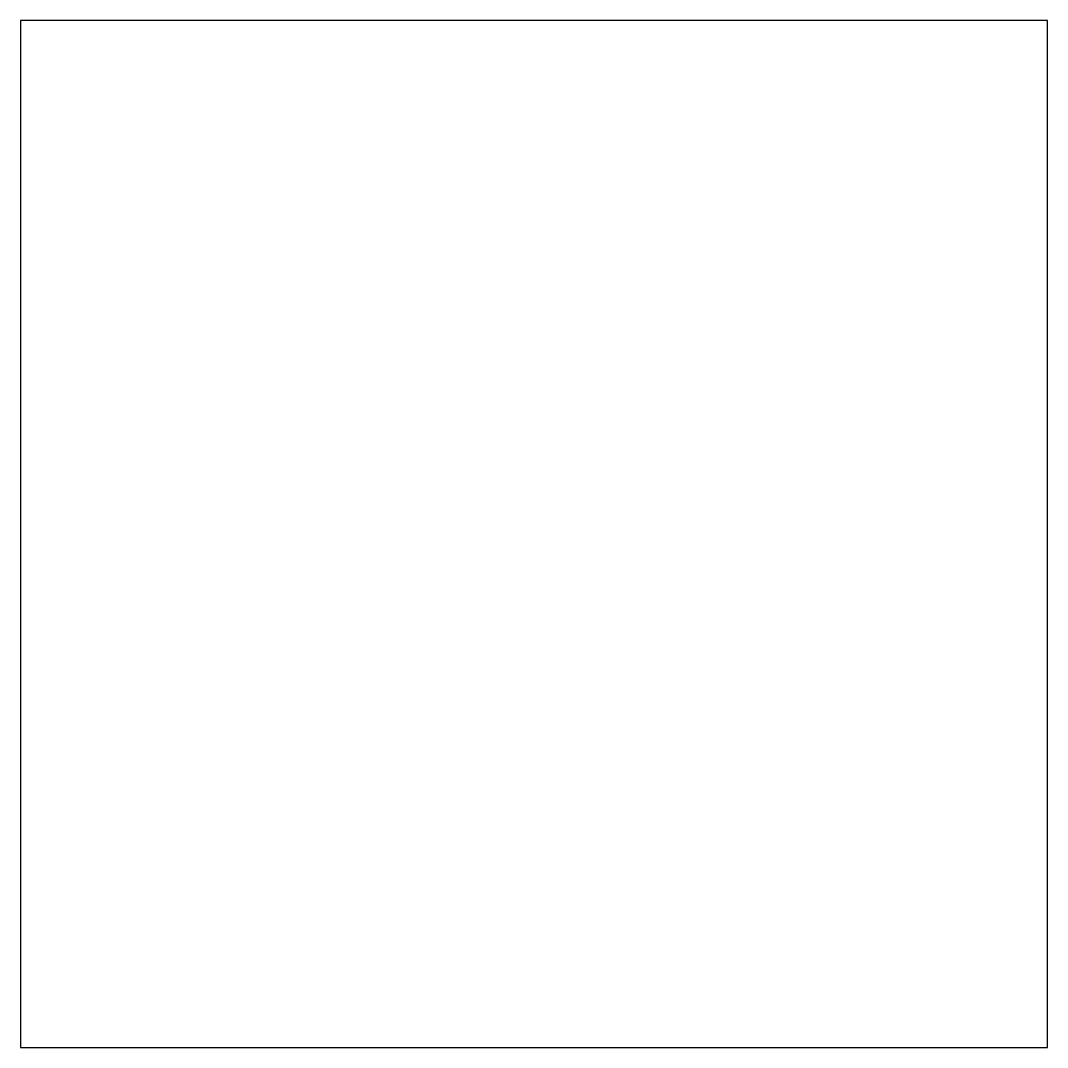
# Model space of a CAD drawing. Header units: millimetres. Extents: x 0 to 137, y 0 to 137.
import ezdxf

# ---------------------------------------------------------------- set-up
doc = ezdxf.new("R2010")
doc.units = ezdxf.units.MM
doc.layers.add('CUT', color=7, linetype='Continuous')

msp = doc.modelspace()

# ---------------------------------------------------------------- linework, layer by layer
at = {"layer": 'CUT'}
msp.add_lwpolyline([(0, 0), (137, 0), (137, 137), (0, 137)], close=True, dxfattribs=at)

doc.saveas('drawing.dxf')
